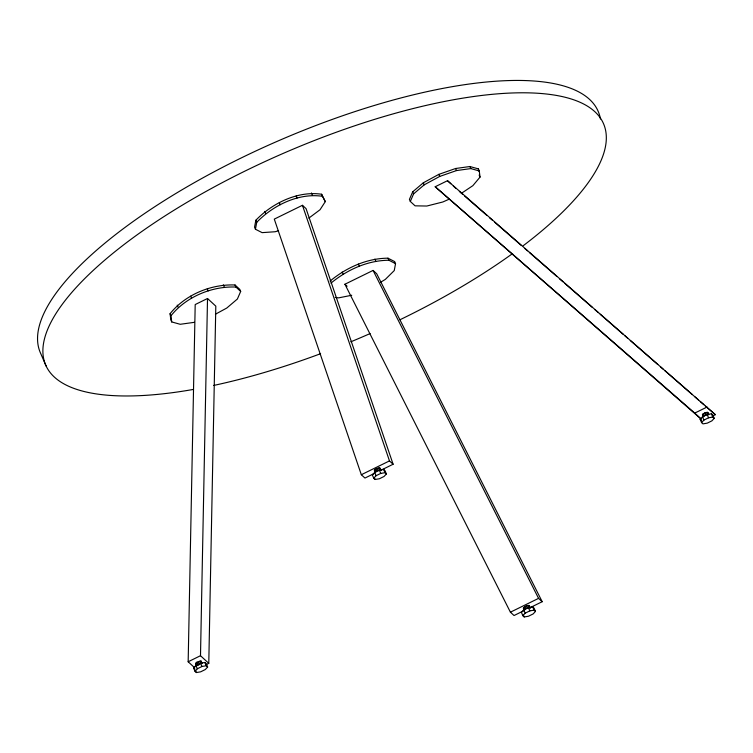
<?xml version="1.0" encoding="UTF-8"?>
<svg xmlns="http://www.w3.org/2000/svg" width="753" height="753" viewBox="0 0 753 753"><rect width="100%" height="100%" fill="white"/><g stroke="black" fill="none" stroke-linecap="round" stroke-linejoin="round"><path stroke-width="1.13" d="M194.792 667.873L188.165 661.765L195.196 304.551L207.517 298.499L215.81 306.142L208.779 663.346L205.701 664.861M208.779 663.346L200.496 655.712L207.517 298.499M308.852 218.116L320.025 209.748L325.296 201.625L321.625 194.246C297.764 190.622 272.134 203.282 255.841 220.252L254.552 227.171L255.446 229.241L262.119 232.639L275.221 231.736L278.525 230.738M255.446 229.241L256.726 222.323L255.841 220.252M330.078 281.076C346.267 267.673 366.72 258.307 387.983 258.185L394.657 261.583L395.541 263.644L394.261 270.562L385.31 279.419L380.463 282.337M194.49 322.312L180.212 324.289L171.722 321.936L170.827 319.865L170.074 313.709C185.182 294.743 210.953 283.966 235.03 284.992L239.793 289.378L240.678 291.439L237.383 299.016L226.775 308.043L215.424 314.208M461.354 193.352L472.865 185.662L480.028 177.115L479.275 170.95L478.381 168.888L469.891 166.526L455.603 168.503L438.801 174.376L423.327 182.781L412.719 191.808L409.416 199.385L410.31 201.446L415.072 205.833L426.8 206.03L442.811 201.992L449.042 199.234M410.31 201.446L413.613 193.869L424.212 184.843L439.696 176.437L456.497 170.573L470.785 168.587L479.275 170.95M196.608 666.17L195.535 663.694L196.947 662.179L200.976 661.021L202.124 663.073M374.994 472.272L374.636 469.919L377.14 468.385L379.719 467.952L380.867 469.994M379.794 469.044L380.152 468.347M524.446 610.57L523.373 608.085L526.234 605.854L528.804 605.421L530.31 608.292M528.879 606.513L529.237 605.817M702.822 416.663L702.464 414.31L704.968 412.785L707.547 412.343L708.695 414.395M707.622 413.444L707.98 412.738M171.722 321.936L170.969 315.771C186.076 296.804 211.838 286.027 235.924 287.053L240.678 291.439M193.587 667.996L195.912 665.483L200.58 663.186L204.844 662.471L206.218 663.732L207.649 667.026L205.315 669.539L200.656 671.827L196.382 672.551L195.008 671.29L193.587 667.996L194.961 669.257M374.655 472.404L372.33 474.917L373.752 478.211L375.126 479.482L379.399 478.757L384.058 476.461L386.383 473.948L384.962 470.653L383.588 469.392L379.324 470.117L374.655 472.404L376.076 475.698L373.752 478.211M195.008 671.29L197.342 668.768L202.002 666.48L206.275 665.756L207.649 667.026M523.74 609.874L521.415 612.387L522.846 615.681L524.21 616.942L528.484 616.227L533.143 613.93L535.477 611.417L534.046 608.123L532.682 606.862L528.408 607.586L523.74 609.874L525.17 613.168L522.846 615.681M700.158 419.317L702.483 416.804L707.152 414.508L711.416 413.783L712.79 415.054L714.221 418.348L711.886 420.861L707.227 423.148L702.954 423.873L701.58 422.602L700.158 419.317L701.532 420.579M701.58 422.602L703.914 420.089L708.573 417.802L712.846 417.077L714.221 418.348M256.726 222.323C273.028 205.343 298.659 192.683 322.519 196.307L325.296 201.625M330.972 283.137C347.161 269.743 367.615 260.378 388.877 260.246L395.541 263.644M380.594 470.39L393.104 464.243L306.066 208.637L302.442 205.296L274.29 219.114L361.327 474.719L364.951 478.061L374.335 473.458M700.365 418.404L435.187 186.744L447.508 180.692L715.35 414.668L712.272 416.183M523.42 610.928L514.035 615.53L510.412 612.189L344.921 284.239L373.074 270.421L376.698 273.772L542.188 601.713L530.724 607.342M361.327 474.719L389.48 460.902L393.104 464.243M376.076 475.698L380.745 473.411L385.018 472.686L386.383 473.948M188.165 661.765L200.496 655.712M435.187 186.744L694.737 413.086L707.067 407.034M510.412 612.189L538.564 598.371L542.188 601.713M525.17 613.168L529.83 610.881L534.103 610.156L535.477 611.417M351.736 295.261L338.662 297.859L335.264 297.435M374.279 470.616L375.813 471.002M459.339 191.422L462.888 194.509M464.657 196.053L486.805 215.367M489.459 217.683L492.114 219.998M494.777 222.323L521.349 245.497M524.897 248.584L527.552 250.9M529.321 252.443L556.787 276.398M559.441 278.714L562.98 281.801M564.759 283.344L592.216 307.29M594.879 309.615L598.419 312.702M600.188 314.246L623.22 334.332M624.99 335.876L627.654 338.191M630.308 340.507L657.774 364.461M660.428 366.777L663.082 369.092M664.861 370.636L692.318 394.581M694.972 396.906L698.52 399.994M700.29 401.537L703.839 404.625M705.608 406.178L715.35 414.668M447.508 180.692L450.821 183.741M453.315 186.038L455.8 188.325M694.737 413.086L701.363 419.195M344.921 284.239L347.095 286.253M523.373 608.085L524.512 610.137M195.535 663.694L196.684 665.746M373.074 270.421L538.564 598.371M711.416 413.783L712.846 417.077M707.547 412.343L708.62 414.828M706.446 412.362L707.519 414.837M707.152 414.508L708.573 417.802M704.968 412.785L706.041 415.261M703.518 413.501L704.592 415.976M702.464 414.31L703.537 416.795M702.483 416.804L703.914 420.089M479.134 175.044L480.028 177.115M469.891 166.526L470.785 168.587M455.603 168.503L456.497 170.573M438.801 174.376L439.696 176.437M423.327 182.781L424.212 184.843M412.719 191.808L413.613 193.869M387.983 258.185L388.877 260.246M532.682 606.862L534.103 610.156M528.804 605.421L529.877 607.897M527.702 605.431L528.785 607.916M528.408 607.586L529.83 610.881M526.234 605.854L527.307 608.339M374.881 259.079L375.775 261.15M524.775 606.57L525.848 609.055M523.73 607.389L524.803 609.864M523.504 615.305L524.21 616.942M358.353 264.068L359.247 266.138M321.625 194.246L322.519 196.307M311.441 192.956L312.335 195.027M342.182 272.012L343.076 274.073M296.183 195.987L297.077 198.058M279.344 202.651L280.238 204.712M383.588 469.392L385.018 472.686M379.719 467.952L380.792 470.427M378.618 467.961L379.691 470.446M379.324 470.117L380.745 473.411M377.14 468.385L378.213 470.87M264.783 211.405L265.677 213.466M375.681 469.1L376.754 471.585M374.636 469.919L375.709 472.395M374.712 471.011L375.427 472.668M374.41 477.835L375.126 479.482M235.03 284.992L235.924 287.053M223.302 284.794L224.196 286.855M207.291 288.832L208.186 290.893M190.669 296.183L191.563 298.244M177.237 305.163L178.132 307.224M170.074 313.709L170.969 315.771M204.844 662.471L206.275 665.756M200.976 661.021L202.049 663.506M199.874 661.04L200.947 663.515M200.58 663.186L202.002 666.48M198.397 661.463L199.827 664.767M196.947 662.179L198.378 665.483M195.893 662.998L196.966 665.473M195.912 665.483L197.342 668.768M195.667 670.904L196.382 672.551M46.112 366.005L40.775 353.656A303.901 99.942 -23.4 0 1 289.256 136.18A303.901 99.942 -23.4 0 1 600.442 119.002M302.442 205.296L389.48 460.902M478.381 168.888L478.635 170.94M193.06 389.48A303.901 99.942 -23.4 0 1 90.002 273.433A303.901 99.942 -23.4 0 1 503.428 93.428A303.901 99.942 -23.4 0 1 523.166 245.751M512.633 253.535A303.901 99.942 -23.4 0 1 399.899 319.79M370.09 333.57A303.901 99.942 -23.4 0 1 350.851 341.796M320.609 353.694A303.901 99.942 -23.4 0 1 213.636 385.451"/></g></svg>
